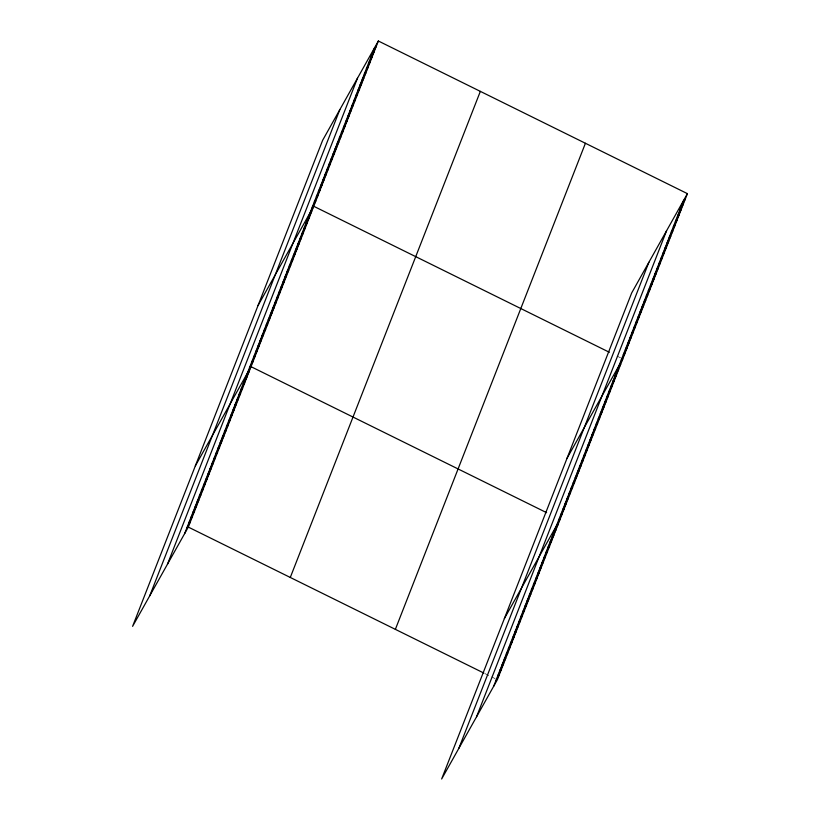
<?xml version="1.0" encoding="UTF-8"?>
<svg xmlns="http://www.w3.org/2000/svg" width="820" height="820" viewBox="0 0 820 820"><rect width="100%" height="100%" fill="white"/><g stroke="black" fill="none" stroke-linecap="round" stroke-linejoin="round"><path stroke-width="0.61" stroke-dasharray="4.1 3.07" d="M617.183 356.146L620.545 357.807M485.03 673.64L489.509 675.854M491.754 676.961L495.116 678.622"/><path stroke-width="1.23" d="M149.773 595.74L339.829 109.654M167.475 564.191L357.53 78.115M184.654 533.584L374.709 47.498M378.358 41L322.649 140.271L132.594 626.357L188.303 527.086L378.358 41L687.406 193.643L497.351 679.729L441.642 779L631.697 292.914L687.406 193.643M290.29 577.454L480.346 91.368M395.363 629.36L585.418 143.274M458.821 748.383L648.876 262.297M476.522 716.844L666.578 230.758M493.712 686.227L683.757 200.141M372.628 52.828L376.267 46.33M370.537 58.158L374.186 51.66M368.457 63.488L372.106 56.99M366.376 68.819L370.015 62.32M364.285 74.148L367.934 67.66M362.204 79.489L365.853 72.99M360.113 84.819L363.762 78.32M358.032 90.149L361.681 83.65M355.952 95.479L359.59 88.98M353.861 100.809L357.51 94.31M351.78 106.139L355.429 99.64M349.699 111.469L353.338 104.97M347.608 116.799L351.257 110.31M345.527 122.129L349.176 115.64M343.447 127.469L347.085 120.97M341.356 132.799L345.005 126.3M339.275 138.129L342.924 131.63M337.184 143.459L340.833 136.96M335.103 148.789L338.752 142.29M333.022 154.119L336.661 147.62M330.931 159.449L334.58 152.961M328.851 164.779L332.5 158.291M326.77 170.119L330.409 163.621M324.679 175.449L328.328 168.951M322.598 180.779L326.247 174.281M320.517 186.109L324.156 179.611M318.426 191.439L322.075 184.941M316.346 196.769L319.995 190.271M314.255 202.099L317.904 195.611M312.174 207.429L315.823 200.941M258.023 305.542L313.732 206.271L609.342 352.272M308.002 218.11L311.641 211.611M305.911 223.46L309.56 216.962M303.82 228.811L307.469 222.312M301.729 234.151L305.378 227.652M299.638 239.501L303.287 233.003M297.547 244.842L301.196 238.353M295.456 250.192L299.105 243.694M293.365 255.543L297.014 249.044M291.274 260.883L294.923 254.395M289.183 266.233L292.832 259.735M287.092 271.584L290.741 265.085M285.001 276.924L288.65 270.436M282.91 282.275L286.559 275.776M280.819 287.625L284.468 281.127M278.728 292.965L282.377 286.477M276.637 298.316L280.286 291.817M274.546 303.666L278.195 297.168M272.455 309.007L276.104 302.508M270.374 314.357L274.013 307.859M268.284 319.708L271.922 313.209M266.192 325.048L269.831 318.549M264.101 330.398L267.74 323.9M262.01 335.749L265.649 329.25M259.919 341.089L263.558 334.591M257.828 346.44L261.467 339.941M255.737 351.78L259.376 345.292M253.646 357.13L257.285 350.632M251.555 362.481L255.204 355.982M249.464 367.821L253.113 361.333M195.314 465.944L251.022 366.673L546.622 512.674M245.282 378.522L248.931 372.024M243.191 383.862L246.84 377.374M241.1 389.213L244.749 382.714M239.009 394.563L242.658 388.065M236.918 399.904L240.567 393.415M234.827 405.254L238.476 398.756M232.736 410.605L236.385 404.106M230.645 415.945L234.294 409.446M228.554 421.295L232.203 414.797M226.463 426.646L230.112 420.147M224.372 431.986L228.021 425.488M222.281 437.337L225.93 430.838M220.19 442.687L223.839 436.189M218.099 448.027L221.748 441.529M216.019 453.378L219.657 446.88M213.928 458.718L217.566 452.23M211.837 464.069L215.475 457.57M209.746 469.419L213.384 462.921M207.655 474.759L211.293 468.271M205.564 480.11L209.202 473.611M203.473 485.46L207.111 478.962M201.382 490.801L205.02 484.312M199.291 496.151L202.94 489.653M197.2 501.502L200.849 495.003M195.109 506.842L198.758 500.354M193.018 512.192L196.667 505.694M190.927 517.543L194.576 511.044M188.836 522.883L192.485 516.395M186.745 528.234L190.394 521.735M681.676 205.471L685.325 198.973M679.595 210.801L683.234 204.303M677.505 216.131L681.153 209.643M675.424 221.472L679.073 214.973M673.343 226.802L676.982 220.303M671.252 232.132L674.901 225.633M669.171 237.462L672.82 230.963M667.091 242.792L670.729 236.293M664.999 248.122L668.649 241.623M662.919 253.452L666.568 246.953M660.828 258.782L664.477 252.293M658.747 264.122L662.396 257.623M656.666 269.452L660.305 262.954M654.575 274.782L658.224 268.284M652.495 280.112L656.143 273.613M650.414 285.442L654.053 278.943M648.323 290.772L651.972 284.273M646.242 296.102L649.891 289.603M644.161 301.432L647.8 294.944M642.07 306.762L645.719 300.274M639.989 312.102L643.639 305.604M637.909 317.432L641.547 310.934M635.818 322.762L639.467 316.264M633.737 328.092L637.376 321.594M631.646 333.422L635.295 326.924M629.565 338.752L633.214 332.254M627.484 344.082L631.123 337.594M625.393 349.412L629.043 342.924M623.313 354.752L626.962 348.254M621.232 360.082L624.871 353.584M567.081 458.185L622.79 358.914M617.05 370.753L620.699 364.264M614.959 376.103L618.608 369.605M612.868 381.454L616.517 374.955M610.777 386.794L614.426 380.306M608.686 392.144L612.335 385.646M606.595 397.495L610.244 390.996M604.514 402.835L608.153 396.347M602.423 408.186L606.062 401.687M600.332 413.536L603.971 407.038M598.241 418.876L601.88 412.388M596.15 424.227L599.789 417.728M594.059 429.577L597.698 423.079M591.968 434.918L595.607 428.419M589.877 440.268L593.516 433.77M587.786 445.619L591.425 439.12M585.695 450.959L589.344 444.46M583.604 456.309L587.253 449.811M581.513 461.66L585.162 455.161M579.422 467L583.071 460.502M577.331 472.351L580.98 465.852M575.24 477.691L578.889 471.203M573.149 483.041L576.798 476.543M571.058 488.392L574.707 481.893M568.967 493.732L572.616 487.244M566.876 499.083L570.525 492.584M564.785 504.433L568.434 497.935M562.694 509.773L566.343 503.285M560.603 515.124L564.252 508.625M558.512 520.474L562.161 513.976M504.361 618.587L560.07 519.327M554.33 531.165L557.979 524.667M552.239 536.516L555.888 530.017M550.159 541.856L553.797 535.357M548.067 547.207L551.706 540.708M545.976 552.557L549.615 546.058M543.885 557.897L547.524 551.399M541.794 563.248L545.433 556.749M539.703 568.598L543.342 562.1M537.612 573.938L541.251 567.44M535.521 579.289L539.16 572.79M533.43 584.629L537.079 578.141M531.339 589.98L534.989 583.481M529.249 595.33L532.897 588.832M527.157 600.67L530.806 594.182M525.066 606.021L528.716 599.522M522.976 611.371L526.624 604.873M520.885 616.712L524.534 610.223M518.793 622.062L522.442 615.564M516.702 627.413L520.351 620.914M514.611 632.753L518.26 626.265M512.52 638.103L516.169 631.605M510.429 643.454L514.078 636.955M508.338 648.794L511.987 642.296M506.247 654.145L509.896 647.646M504.156 659.495L507.805 652.997M502.065 664.835L505.714 658.337M499.974 670.186L503.623 663.687M497.894 675.536L501.532 669.038M495.803 680.877L499.441 674.378M188.303 527.086L483.902 673.087"/></g></svg>
